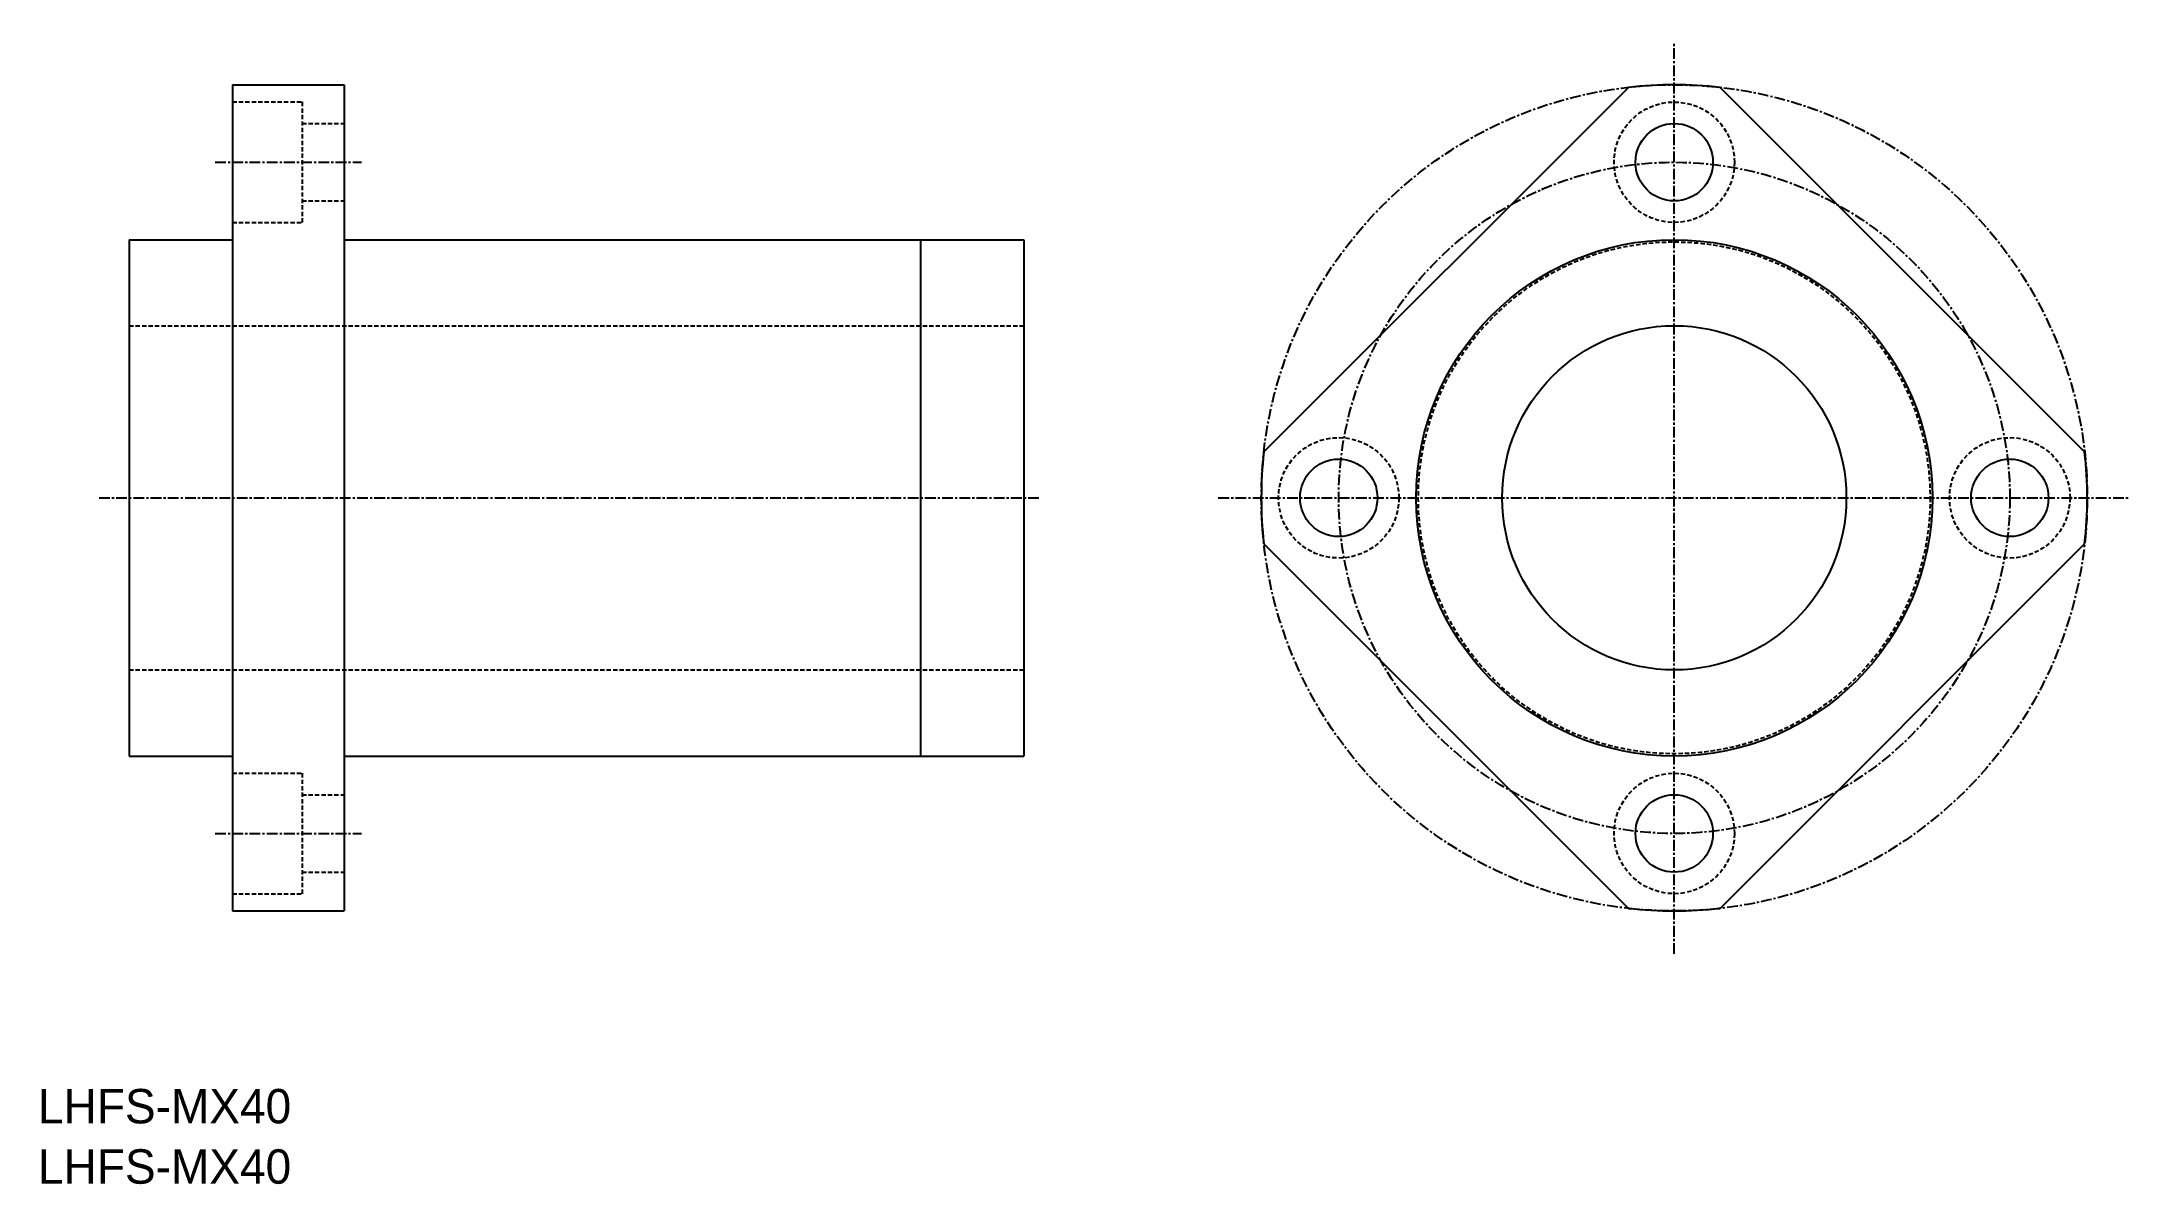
# Model space of a CAD drawing. Extents: x 352 to 595, y -269 to -136.
import ezdxf

# ---------------------------------------------------------------- set-up
doc = ezdxf.new("R2010")
doc.units = 0
doc.linetypes.add('CENTER', pattern=[2, 1.25, -0.25, 0.25, -0.25])
doc.linetypes.add('DASHED', pattern=[0.75, 0.5, -0.25])
doc.layers.get('0').update_dxf_attribs({"linetype": 'CONTINUOUS'})
doc.layers.add('CENTER', color=1, linetype='CENTER')

msp = doc.modelspace()

# ---------------------------------------------------------------- linework, layer by layer
at = {"color": 7, "linetype": 'CONTINUOUS'}
for p, q in [((374.29, -140.83), (387.29, -140.83)), ((374.29, -140.83), (374.29, -236.83)), ((387.29, -140.83), (387.29, -236.83)), ((536.56, -141.13), (494.19, -183.5)), ((547.22, -141.13), (589.59, -183.5)), ((362.29, -158.83), (374.29, -158.83)), ((362.29, -158.83), (362.29, -218.83)), ((387.29, -158.83), (466.29, -158.83)), ((454.29, -158.83), (454.29, -218.83)), ((466.29, -158.83), (466.29, -218.83)), ((494.19, -194.16), (536.56, -236.54)), ((589.59, -194.16), (547.22, -236.54)), ((362.29, -218.83), (374.29, -218.83)), ((387.29, -218.83), (466.29, -218.83)), ((374.29, -236.83), (387.29, -236.83))]:
    msp.add_line(p, q, dxfattribs=at)
at = {"color": 3, "linetype": 'DASHED'}
for p, q in [((374.29, -142.83), (382.39, -142.83)), ((382.39, -142.83), (382.39, -156.83)), ((382.39, -145.33), (387.29, -145.33)), ((382.39, -154.33), (387.29, -154.33)), ((374.29, -156.83), (382.39, -156.83)), ((362.29, -168.83), (466.29, -168.83)), ((362.29, -208.83), (466.29, -208.83)), ((374.29, -220.83), (382.39, -220.83)), ((382.39, -220.83), (382.39, -234.83)), ((382.39, -223.33), (387.29, -223.33)), ((382.39, -232.33), (387.29, -232.33)), ((374.29, -234.83), (382.39, -234.83))]:
    msp.add_line(p, q, dxfattribs=at)
for centre, radius in [((541.89, -149.83), 7), ((541.89, -188.83), 29.75), ((502.89, -188.83), 7), ((580.89, -188.83), 7), ((541.89, -227.83), 7)]:
    msp.add_circle(centre, radius, dxfattribs=at)
at = {"color": 7, "linetype": 'CONTINUOUS'}
for centre, radius in [((541.89, -149.83), 4.5), ((541.89, -188.83), 30), ((541.89, -188.83), 20), ((502.89, -188.83), 4.5), ((580.89, -188.83), 4.5), ((541.89, -227.83), 4.5)]:
    msp.add_circle(centre, radius, dxfattribs=at)
for start, end in [(83.6248, 96.3752), (173.6248, 186.3752), (353.6248, 6.3752), (263.6248, 276.3752)]:
    msp.add_arc((541.89, -188.83), 48, start, end, dxfattribs=at)
at = {"layer": 'CENTER', "color": 1, "linetype": 'CENTER'}
for p, q in [((541.89, -241.83), (541.89, -135.83)), ((372.29, -149.83), (389.29, -149.83)), ((358.79, -188.83), (468.29, -188.83)), ((488.89, -188.83), (594.89, -188.83)), ((372.29, -227.83), (389.29, -227.83))]:
    msp.add_line(p, q, dxfattribs=at)
for radius in [48, 39]:
    msp.add_circle((541.89, -188.83), radius, dxfattribs=at)

# ---------------------------------------------------------------- texts
at = {"color": 7, "linetype": 'CONTINUOUS'}
for p in [(351.7, -261.52), (351.7, -268.53)]:
    msp.add_text('LHFS-MX40', height=4, dxfattribs=at).set_placement(p)

doc.saveas('drawing.dxf')
